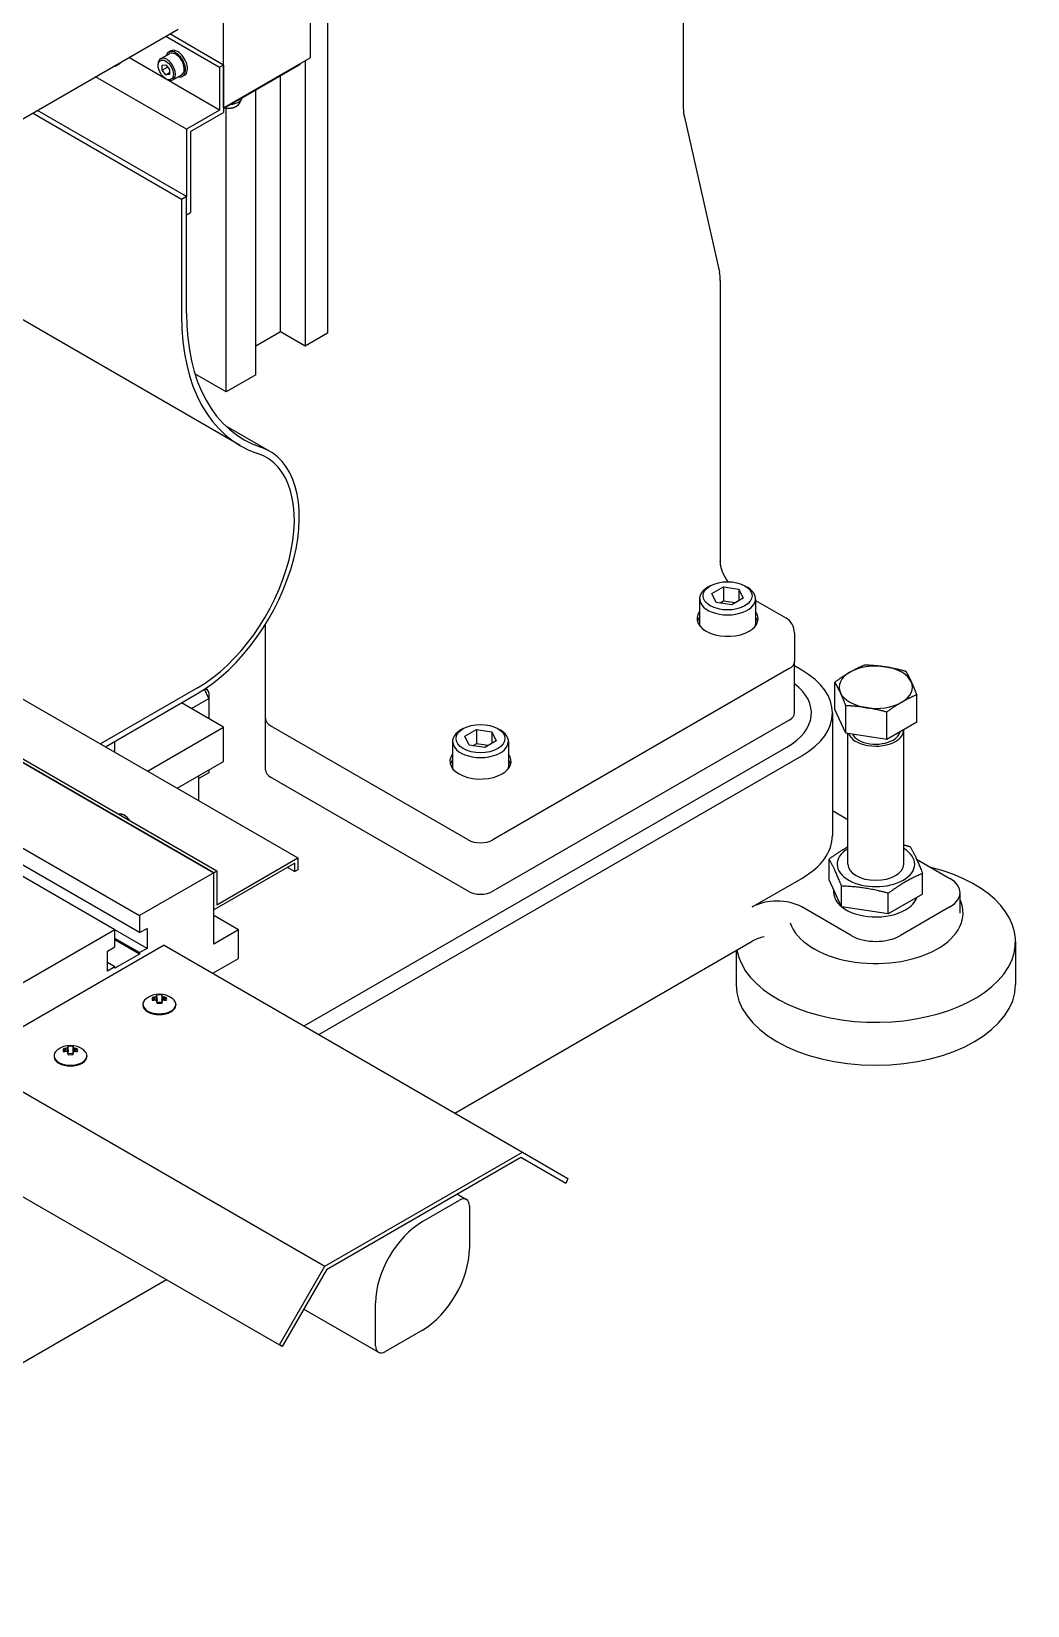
# Model space of a CAD drawing. Header units: millimetres. Extents: x 946 to 5662, y 744 to 2656.
# Drawn here: x 2514.3 to 2799.4, y 1834.4 to 2284.7 of the extents above; entities that cross this region are included whole.
import ezdxf

# ---------------------------------------------------------------- set-up
doc = ezdxf.new("R2010")
doc.units = ezdxf.units.MM
doc.header["$LTSCALE"] = 0.3
for name, color, linetype in [('Bed', 5, 'Continuous'), ('Culumn', 1, 'Continuous'), ('Head', 6, 'Continuous'), ('Suddle', 22, 'Continuous'), ('Table', 163, 'Continuous')]:
    doc.layers.add(name, color=color, linetype=linetype)

msp = doc.modelspace()

# ---------------------------------------------------------------- linework, layer by layer
at = {"layer": 'Bed'}
for p, q in [((2591.23, 2275.49), (2591.23, 2275.32)), ((2557.28, 2236.64), (2514.6, 2261.29)), ((2558.7, 2237.46), (2516.01, 2262.11)), ((2558.7, 2237.46), (2557.28, 2236.64)), ((2557.28, 2236.64), (2557.28, 2203.3)), ((2558.7, 2204.12), (2558.7, 2237.46)), ((2574.07, 2166.2), (2461.98, 2230.92)), ((2585.57, 2198.73), (2578.5, 2194.65)), ((2582.46, 2164.61), (2569.82, 2171.9)), ((2708.61, 2126.07), (2707.9, 2125.66)), ((2709.09, 2123.9), (2712.36, 2125.78)), ((2712.36, 2125.78), (2716.82, 2125.09)), ((2712.36, 2125.78), (2712.36, 2121.7)), ((2718.51, 2126.07), (2719.21, 2125.66)), ((2705.56, 2122.39), (2705.56, 2115.04)), ((2710.29, 2121.32), (2709.09, 2123.9)), ((2714.75, 2120.63), (2710.29, 2121.32)), ((2712.36, 2121.7), (2711.4, 2121.15)), ((2715.71, 2121.18), (2712.36, 2121.7)), ((2718.02, 2122.52), (2714.75, 2120.63)), ((2716.82, 2125.09), (2716.82, 2121.83)), ((2716.82, 2125.09), (2718.02, 2122.52)), ((2721.56, 2122.39), (2721.56, 2115.04)), ((2734.77, 2101.98), (2732.7, 2103.18)), ((2744.27, 2090.73), (2744.27, 2098.54)), ((2561.85, 2096.9), (2534.05, 2080.85)), ((2535.47, 2080.04), (2561.85, 2095.27)), ((2564.02, 2096.61), (2564.68, 2096.3)), ((2564.68, 2096.3), (2564.22, 2096.75)), ((2767.69, 2087.1), (2767.69, 2094.91)), ((2743.56, 2089.73), (2743.56, 2054.62)), ((2747.41, 2083.97), (2744.27, 2090.73)), ((2747.41, 2083.97), (2747.41, 2091.78)), ((2759.12, 2082.15), (2759.12, 2089.96)), ((2637.9, 2085.24), (2637.19, 2084.83)), ((2638.38, 2083.07), (2641.65, 2084.96)), ((2641.65, 2084.96), (2646.11, 2084.27)), ((2641.65, 2084.96), (2641.65, 2080.88)), ((2647.79, 2085.24), (2648.5, 2084.83)), ((2767.69, 2087.1), (2759.12, 2082.15)), ((2535.51, 2080.02), (2538.19, 2081.57)), ((2538.19, 2081.57), (2538.16, 2081.59)), ((2634.84, 2081.57), (2634.84, 2074.22)), ((2639.58, 2080.5), (2638.38, 2083.07)), ((2644.04, 2079.81), (2639.58, 2080.5)), ((2641.65, 2080.88), (2640.69, 2080.33)), ((2645, 2080.36), (2641.65, 2080.88)), ((2647.31, 2081.69), (2644.04, 2079.81)), ((2646.11, 2084.27), (2646.11, 2081)), ((2646.11, 2084.27), (2647.31, 2081.69)), ((2650.84, 2081.57), (2650.84, 2074.22)), ((2759.12, 2082.15), (2747.41, 2083.97)), ((2747.98, 2046.46), (2747.98, 2083.88)), ((2763.98, 2046.46), (2763.98, 2084.83)), ((2592.36, 2000.16), (2730.53, 2079.93)), ((2596.6, 1997.71), (2734.77, 2077.48)), ((2743.56, 2061.8), (2747.98, 2059.24)), ((2742.6, 2042), (2742.6, 2047.92)), ((2767.66, 2047.88), (2777.2, 2042.38)), ((2720.63, 2034.21), (2734.77, 2042.38)), ((2746.18, 2034.27), (2742.6, 2042)), ((2746.18, 2034.27), (2746.18, 2040.2)), ((2769.37, 2037.86), (2769.37, 2043.8)), ((2743.98, 2038.29), (2743.98, 2039.01)), ((2759.57, 2032.2), (2759.57, 2038.14)), ((2769.37, 2037.86), (2759.57, 2032.2)), ((2780.12, 2032.46), (2780.12, 2038.29)), ((2748.91, 2026.05), (2734.77, 2034.21)), ((2759.57, 2032.2), (2746.18, 2034.27)), ((2777.2, 2034.21), (2763.05, 2026.05)), ((2635.49, 1975.26), (2720.63, 2024.41)), ((2795.98, 2024.3), (2795.98, 2012.05)), ((2715.98, 2021.73), (2715.98, 2012.05)), ((2391.45, 1834.36), (2552.92, 1927.59))]:
    msp.add_line(p, q, dxfattribs=at)
for centre, major_axis, start_param, end_param in [((2614.59, 2236.39), (40.52, 70.19), 2.356194, 3.25797), ((2614.59, 2236.39), (39.52, 68.46), 2.356194, 3.25797), ((2561.85, 2128.92), (20.6, 35.69), 3.926991, 6.399563), ((2561.85, 2128.92), (19.6, 33.96), 3.926991, 6.399563), ((2713.56, 2122.39), (8, 0), 2.356194, 7.068583), ((2713.56, 2123.21), (7, 0), 2.356194490192521, 8.639379797372108), ((2713.56, 2115.04), (8, 0), 3.141593, 3.242582), ((2713.56, 2115.04), (8, 0), 6.182196, 6.283185), ((2727.7, 2104.43), (5, 0), 5.497787, 6.283185), ((2727.7, 2104.43), (5, 0), 5.497787, 6.283185), ((2755.98, 2097.08), (10.5, 0), 1.308997, 2.356194), ((2755.98, 2097.08), (10.5, 0), 0.261799, 1.308997), ((2713.56, 2089.73), (30, 0), 5.497787, 7.068583), ((2755.98, 2097.08), (10.5, 0), 2.356194, 3.403392), ((2755.98, 2097.08), (10.5, 0), 5.497787, 6.544985), ((2713.56, 2089.73), (24, 0), 5.497787, 6.930694), ((2755.98, 2097.08), (10.5, 0), 3.403392, 4.45059), ((2727.7, 2089.73), (5, 0), 5.497787, 6.283185), ((2755.98, 2097.08), (10.5, 0), 4.45059, 5.497787), ((2642.84, 2082.38), (7, 0), 2.356194490192513, 8.639379797372099), ((2755.98, 2084.83), (8, 0), 5.497787, 6.310543), ((2642.84, 2081.57), (8, 0), 2.356194, 7.068583), ((2755.98, 2084.83), (8, 0), 3.356363, 5.497787), ((2755.98, 2084.83), (7, 0), 3.431648, 5.497787), ((2755.98, 2084.83), (7, 0), 5.497787, 6.164733), ((2642.84, 2074.22), (8, 0), 3.141593, 3.242582), ((2642.84, 2074.22), (8, 0), 6.182196, 6.283185), ((2713.56, 2054.62), (30, 0), 5.497787, 6.283185), ((2756.02, 2046.44), (11.11, 0), 2.379159, 7.054358), ((2755.98, 2024.3), (40, 0), 3.247252, 7.448785), ((2755.98, 2046.46), (8, 0), 3.141593, 6.283185), ((2770.12, 2038.29), (10, 0), 5.497787, 7.068583), ((2727.7, 2030.13), (10, 0), 0.785398, 2.356194), ((2755.98, 2032.46), (25, 0), 3.337967, 6.545912), ((2755.98, 2038.29), (12, 0), 3.141593, 3.75449), ((2755.98, 2038.29), (12, 0), 5.497787, 6.083473), ((2755.98, 2038.29), (12, 0), 3.762293, 5.497787), ((2727.7, 2020.33), (10, 0), 1.943079, 2.356194), ((2755.98, 2030.13), (10, 0), 3.926991, 5.497787), ((2755.98, 2012.05), (40, 0), 3.141593, 6.283185)]:
    msp.add_ellipse(centre, major_axis=major_axis, ratio=0.57735, start_param=start_param, end_param=end_param, dxfattribs=at)
for points, weights in [([(2748.56, 2101.37), (2750.55, 2102.52), (2752.84, 2103.49)], [1, 1.0648829546, 1.0525599143]), ([(2752.84, 2103.49), (2755.98, 2103.36), (2758.7, 2102.94)], [1.0525599143, 1.0648829546, 1]), ([(2758.7, 2102.94), (2761.42, 2102.52), (2764.56, 2101.68)], [1, 1.0648829546, 1.0525599143]), ([(2744.27, 2098.54), (2746.57, 2100.22), (2748.56, 2101.37)], [1.0525599143, 1.0648829546, 1]), ([(2745.84, 2095.51), (2745.11, 2097.08), (2744.27, 2098.54)], [1, 1.0648829546, 1.0525599143]), ([(2764.56, 2101.68), (2765.4, 2100.22), (2766.12, 2098.65)], [1.0525599143, 1.0648829546, 1]), ([(2766.12, 2098.65), (2766.85, 2097.08), (2767.69, 2094.91)], [1, 1.0648829546, 1.0525599143]), ([(2747.41, 2091.78), (2746.57, 2093.94), (2745.84, 2095.51)], [1.0525599143, 1.0648829546, 1]), ([(2767.69, 2094.91), (2765.4, 2093.94), (2763.41, 2092.79)], [1.0525599143, 1.0648829546, 1]), ([(2753.26, 2091.23), (2750.55, 2091.65), (2747.41, 2091.78)], [1, 1.0648829546, 1.0525599143]), ([(2759.12, 2089.96), (2755.98, 2090.8), (2753.26, 2091.23)], [1.0525599143, 1.0648829546, 1]), ([(2763.41, 2092.79), (2761.42, 2091.65), (2759.12, 2089.96)], [1, 1.0648829546, 1.0525599143]), ([(2742.6, 2047.92), (2745.48, 2050.03), (2747.98, 2051.43)], [1.15811434839, 1.25651181896, 1.24602491668]), ([(2763.98, 2051.97), (2764.85, 2051.76), (2765.78, 2051.51)], [1.19828566222, 1.18187508335, 1.16010290455]), ([(2765.78, 2051.51), (2767.58, 2048.41), (2769.37, 2043.8)], [1.16039809651, 1.341650574, 1.1622566852]), ([(2746.18, 2040.2), (2744.39, 2044.81), (2742.6, 2047.92)], [1.16010290455, 1.33784304892, 1.15825961172]), ([(2759.57, 2038.14), (2752.89, 2039.93), (2746.18, 2040.2)], [1.1622566852, 1.341650574, 1.16039809651]), ([(2769.37, 2043.8), (2764.47, 2041.73), (2759.57, 2038.14)], [1.16240664476, 1.34357074923, 1.16240664476])]:
    msp.add_rational_spline(points, weights, degree=2, dxfattribs=at)
at = {"layer": 'Culumn'}
for p, q in [((2700.88, 2524.52), (2700.88, 2262.8)), ((2599, 2474.3), (2599, 2198.33)), ((2592.64, 2276.3), (2592.64, 2194.65)), ((2701.2, 2260.13), (2711.21, 2215.82)), ((2711.48, 2213.46), (2711.48, 2133.01)), ((2592.64, 2194.65), (2585.57, 2198.73)), ((2599, 2198.33), (2592.64, 2194.65)), ((2721.56, 2121.91), (2730.2, 2116.92)), ((2581.28, 2088.1), (2581.28, 2115.05)), ((2732.7, 2112.59), (2732.7, 2104.43)), ((2732.7, 2089.73), (2732.7, 2104.43)), ((2731.23, 2102.39), (2646.38, 2053.4)), ((2731.23, 2102.39), (2646.38, 2053.4)), ((2581.28, 2073.4), (2581.28, 2088.1)), ((2639.31, 2053.4), (2582.74, 2086.06)), ((2639.31, 2053.4), (2582.74, 2086.06)), ((2731.23, 2087.69), (2646.38, 2038.7)), ((2639.31, 2038.7), (2582.74, 2071.36))]:
    msp.add_line(p, q, dxfattribs=at)
for centre, radius, start, end in [((2713.17, 2262.95), 12.3, 180.6935, 193.2777), ((2700.75, 2213.41), 10.73, 0.2406, 12.9542), ((2727.7, 2112.59), 5, 360, 60)]:
    msp.add_arc(centre, radius, start, end, dxfattribs=at)
for centre, major_axis, start_param, end_param in [((2713.56, 2116.68), (8.75, 0), 2.724537, 5.497787), ((2713.56, 2115.04), (8.75, 0), 2.724537, 2.979256), ((2713.56, 2116.68), (8.75, 0), 5.497787, 6.700241), ((2713.56, 2115.04), (8.75, 0), 0.162336, 0.417055), ((2586.28, 2088.1), (5, 0), 3.141593, 3.926991), ((2586.28, 2088.1), (5, 0), 3.141593, 3.926991), ((2642.84, 2075.85), (8.75, 0), 2.724537, 5.497787), ((2642.84, 2074.22), (8.75, 0), 2.724537, 2.979256), ((2642.84, 2075.85), (8.75, 0), 5.497787, 6.700241), ((2642.84, 2074.22), (8.75, 0), 0.162336, 0.417055), ((2586.28, 2073.4), (5, 0), 3.141593, 3.926991), ((2642.84, 2055.44), (5, 0), 3.926991, 5.497787), ((2642.84, 2055.44), (5, 0), 3.926991, 5.497787), ((2642.84, 2040.74), (5, 0), 3.926991, 5.497787)]:
    msp.add_ellipse(centre, major_axis=major_axis, ratio=0.57735, start_param=start_param, end_param=end_param, dxfattribs=at)
msp.add_open_spline([(2713.74, 2127.25), (2713.67, 2127.34), (2713.58, 2127.46), (2713.49, 2127.59), (2713.41, 2127.71), (2713.32, 2127.84), (2713.23, 2127.97), (2713.15, 2128.11), (2713.06, 2128.24), (2712.98, 2128.38), (2712.9, 2128.52), (2712.82, 2128.66), (2712.74, 2128.8), (2712.66, 2128.94), (2712.59, 2129.08), (2712.52, 2129.22), (2712.45, 2129.36), (2712.38, 2129.51), (2712.32, 2129.65), (2712.25, 2129.79), (2712.19, 2129.93), (2712.14, 2130.08), (2712.08, 2130.22), (2712.03, 2130.36), (2711.98, 2130.5), (2711.93, 2130.64), (2711.88, 2130.78), (2711.84, 2130.92), (2711.8, 2131.05), (2711.76, 2131.18), (2711.73, 2131.3), (2711.7, 2131.43), (2711.67, 2131.55), (2711.64, 2131.68), (2711.62, 2131.8), (2711.59, 2131.91), (2711.57, 2132.03), (2711.55, 2132.14), (2711.54, 2132.25), (2711.53, 2132.36), (2711.51, 2132.46), (2711.5, 2132.56), (2711.5, 2132.66), (2711.49, 2132.75), (2711.49, 2132.84), (2711.49, 2132.92), (2711.48, 2133.01)], degree=1, knots=[2.135782, 2.135782, 2.153107, 2.174839, 2.196572, 2.218304, 2.240036, 2.262579, 2.285122, 2.307665, 2.330209, 2.352752, 2.375295, 2.397838, 2.420381, 2.442924, 2.465467, 2.48801, 2.510525, 2.53304, 2.555555, 2.57807, 2.600585, 2.6231, 2.645615, 2.66813, 2.690645, 2.71316, 2.735675, 2.757281, 2.778887, 2.800492, 2.822098, 2.843704, 2.86531, 2.886916, 2.908521, 2.930127, 2.951733, 2.973339, 2.994371, 3.015402, 3.036434, 3.057466, 3.078497, 3.099529, 3.120561, 3.141593, 3.141593], dxfattribs=at)
at = {"layer": 'Head'}
for p, q in [((2594.05, 2391.43), (2594.05, 2277.12)), ((2569.31, 2262.83), (2569.31, 2377.14)), ((2416.99, 2204.94), (2556.29, 2285.36)), ((2552.76, 2283.32), (2568.17, 2274.42)), ((2569.31, 2275.08), (2553.89, 2283.98)), ((2553.59, 2278.79), (2554.15, 2279.11)), ((2538.97, 2275.12), (2539.25, 2275.28)), ((2568.17, 2262.18), (2542.15, 2277.2)), ((2550.57, 2274.95), (2550.57, 2275.28)), ((2551.29, 2276.88), (2553.84, 2278.35)), ((2551.7, 2275.01), (2552.76, 2275.1)), ((2551.7, 2273.59), (2551.7, 2275.01)), ((2551.7, 2273.59), (2553.25, 2274.49)), ((2552.76, 2275.1), (2553.82, 2273.78)), ((2569.31, 2275.08), (2568.17, 2274.42)), ((2568.17, 2274.42), (2568.17, 2262.18)), ((2569.31, 2262.83), (2594.05, 2277.12)), ((2569.31, 2275.08), (2569.31, 2261.52)), ((2573.55, 2265.12), (2591.23, 2275.32)), ((2558.7, 2256.71), (2532.68, 2271.73)), ((2552.76, 2272.27), (2551.7, 2273.59)), ((2552.76, 2272.27), (2553.82, 2272.89)), ((2553.82, 2272.37), (2552.76, 2272.27)), ((2552.76, 2271.16), (2553.04, 2270.99)), ((2553.82, 2273.78), (2553.82, 2272.37)), ((2554.79, 2270.82), (2557.34, 2272.29)), ((2557.59, 2271.86), (2558.15, 2272.18)), ((2585.57, 2198.73), (2585.57, 2272.06)), ((2570.01, 2263.07), (2573.55, 2265.12)), ((2578.5, 2186.49), (2578.5, 2267.97)), ((2568.17, 2262.18), (2558.7, 2256.71)), ((2559.83, 2256.05), (2569.31, 2261.52)), ((2569.87, 2263.16), (2570.01, 2263.07)), ((2570.01, 2263.24), (2570.01, 2263.07)), ((2570.01, 2181.59), (2570.01, 2262.78)), ((2558.7, 2256.71), (2558.7, 2237.46)), ((2559.83, 2256.05), (2559.83, 2232.86)), ((2558.7, 2232.21), (2559.83, 2232.86)), ((2570.01, 2181.59), (2561.12, 2186.72)), ((2578.5, 2186.49), (2570.01, 2181.59))]:
    msp.add_line(p, q, dxfattribs=at)
for centre, major_axis, start_param, end_param in [((2555.59, 2275.32), (-2, 3.46), 5.497787, 6.788546), ((2555.59, 2275.32), (-1.75, 3.03), 5.497787, 6.283185), ((2556.15, 2275.65), (-2, 3.46), 5.497787, 6.283185), ((2555.59, 2275.32), (-2, 3.46), 2.636232, 5.497787), ((2556.15, 2275.65), (-2, 3.46), 3.141593, 5.497787), ((2536.78, 2276.38), (3.1, 0), 5.054218, 5.497787), ((2536.78, 2276.71), (3.5, 0), 5.080732, 5.914842), ((2553.04, 2273.85), (-1.75, 3.03), 5.497787, 7.068583), ((2552.76, 2273.69), (-1.55, 2.68), 0.785398, 7.068583), ((2553.04, 2273.85), (-1.75, 3.03), 2.356194, 5.497787), ((2555.59, 2275.32), (-1.75, 3.03), 3.141593, 5.497787), ((2570.72, 2266.1), (4, 0), 4.854286, 6.141288)]:
    msp.add_ellipse(centre, major_axis=major_axis, ratio=0.57735, start_param=start_param, end_param=end_param, dxfattribs=at)
msp.add_open_spline([(2569.42, 2262.9), (2569.52, 2262.87), (2569.64, 2262.84), (2569.77, 2262.82), (2569.89, 2262.79), (2570.02, 2262.78), (2570.14, 2262.76), (2570.27, 2262.75), (2570.39, 2262.74), (2570.52, 2262.73), (2570.64, 2262.73), (2570.77, 2262.73), (2570.89, 2262.73), (2571.02, 2262.73), (2571.14, 2262.74), (2571.27, 2262.76), (2571.39, 2262.77), (2571.51, 2262.79), (2571.64, 2262.81), (2571.76, 2262.83), (2571.88, 2262.86), (2572, 2262.89), (2572.12, 2262.93), (2572.24, 2262.97), (2572.36, 2263.01), (2572.47, 2263.05), (2572.59, 2263.1), (2572.7, 2263.15), (2572.81, 2263.21), (2572.92, 2263.27), (2573.03, 2263.33), (2573.13, 2263.4), (2573.23, 2263.47), (2573.33, 2263.55), (2573.43, 2263.63), (2573.53, 2263.72), (2573.6, 2263.8), (2573.67, 2263.88), (2573.74, 2263.96), (2573.81, 2264.05), (2573.87, 2264.14), (2573.93, 2264.24), (2573.98, 2264.34), (2574.03, 2264.44), (2574.08, 2264.55), (2574.11, 2264.63), (2574.14, 2264.73), (2574.16, 2264.82), (2574.18, 2264.91), (2574.19, 2264.95)], degree=1, knots=[5.051241, 5.051241, 5.085698, 5.128712, 5.171726, 5.214739, 5.257753, 5.300767, 5.343781, 5.386795, 5.429226, 5.471658, 5.514089, 5.55652, 5.598952, 5.641383, 5.683815, 5.726246, 5.768677, 5.81135, 5.854022, 5.896694, 5.939366, 5.982038, 6.02471, 6.067383, 6.110055, 6.152727, 6.195341, 6.237955, 6.280569, 6.323183, 6.365797, 6.408411, 6.451025, 6.493639, 6.536253, 6.570853, 6.605453, 6.640053, 6.674653, 6.709253, 6.743853, 6.778453, 6.813053, 6.847652, 6.875269, 6.902885, 6.930502, 6.958118, 6.968509, 6.968509], dxfattribs=at)
at = {"layer": 'Suddle'}
for p, q in [((2565.06, 2093.81), (2563.84, 2096.5)), ((2565.06, 2095.45), (2565.06, 2093.81)), ((2569.31, 2085.65), (2557.25, 2092.61)), ((2560.11, 2090.96), (2565.06, 2093.81)), ((2565.06, 2093.81), (2565.06, 2088.1)), ((2547.53, 2073.08), (2569.31, 2085.65)), ((2569.31, 2075.85), (2569.31, 2085.65)), ((2538.19, 2078.46), (2538.19, 2081.57)), ((2556.01, 2068.18), (2569.31, 2075.85)), ((2565.06, 2072.59), (2562.23, 2070.95)), ((2562.23, 2064.58), (2562.23, 2071.77)), ((2565.06, 2073.4), (2565.06, 2072.59))]:
    msp.add_line(p, q, dxfattribs=at)
msp.add_ellipse((2564.49, 2095.78), major_axis=(-0.407, 0.704), ratio=0.57735, start_param=3.926991, end_param=5.16305, dxfattribs=at)
at = {"layer": 'Table'}
for p, q in [((2321.82, 2203.39), (2590.52, 2048.25)), ((2566.48, 2044.01), (2297.78, 2199.14)), ((2297.78, 2199.14), (2566.48, 2044.01)), ((2298.63, 2199.63), (2567.33, 2044.5)), ((2276.56, 2186.9), (2545.26, 2031.76)), ((2538.19, 2027.68), (2269.49, 2182.81)), ((2545.26, 2026.86), (2276.56, 2182)), ((2589.67, 2046.78), (2566.48, 2033.39)), ((2566.48, 2044.01), (2567.33, 2044.5)), ((2567.33, 2034.86), (2590.52, 2048.25)), ((2567.33, 2044.5), (2567.33, 2034.86)), ((2587.55, 2045.56), (2589.67, 2044.34)), ((2589.67, 2044.34), (2589.67, 2046.78)), ((2590.52, 2044.83), (2589.67, 2044.34)), ((2590.52, 2048.25), (2590.52, 2044.83)), ((2566.48, 2044.01), (2545.26, 2031.76)), ((2566.48, 2023.6), (2566.48, 2044.01)), ((2566.48, 2033.39), (2566.48, 2044.01)), ((2545.26, 2031.76), (2545.26, 2026.86)), ((2573.55, 2027.68), (2566.48, 2031.76)), ((2538.19, 2027.68), (2509.91, 2011.35)), ((2538.19, 2022.78), (2538.19, 2027.68)), ((2547.39, 2022.37), (2538.19, 2027.68)), ((2545.26, 2026.86), (2547.39, 2028.09)), ((2547.39, 2028.09), (2547.39, 2022.37)), ((2573.55, 2027.68), (2566.48, 2023.6)), ((2573.55, 2019.51), (2573.55, 2027.68)), ((2552.34, 2023.27), (2495.77, 1990.61)), ((2536.07, 2021.55), (2538.19, 2022.78)), ((2545.26, 2021.15), (2538.19, 2025.23)), ((2545.26, 2020.74), (2538.19, 2024.82)), ((2547.39, 2022.37), (2545.26, 2021.15)), ((2552.34, 2023.27), (2654.87, 1964.07)), ((2536.07, 2015.84), (2536.07, 2021.55)), ((2538.19, 2017.06), (2536.07, 2018.29)), ((2545.26, 2020.74), (2538.19, 2016.66)), ((2545.26, 2021.15), (2545.26, 2020.74)), ((2566.19, 2015.27), (2573.55, 2019.51)), ((2538.19, 2017.06), (2536.07, 2015.84)), ((2538.19, 2016.66), (2538.19, 2017.06)), ((2549.56, 2008.44), (2549.63, 2007.54)), ((2549.96, 2008.59), (2550.06, 2007.34)), ((2550.15, 2008.78), (2550.26, 2007.47)), ((2551.69, 2008.78), (2551.58, 2007.47)), ((2551.88, 2008.59), (2551.78, 2007.34)), ((2552.28, 2008.44), (2552.21, 2007.54)), ((2546.22, 2006.36), (2546.22, 2006.12)), ((2550.15, 2007.21), (2550.2, 2006.72)), ((2551.69, 2007.21), (2551.65, 2006.72)), ((2555.62, 2006.36), (2555.62, 2006.12)), ((2495.77, 1990.61), (2598.3, 1931.41)), ((2520.77, 1991.66), (2520.77, 1991.43)), ((2524.1, 1993.74), (2524.18, 1992.85)), ((2524.5, 1993.9), (2524.61, 1992.64)), ((2524.7, 1994.09), (2524.8, 1992.77)), ((2524.7, 1992.51), (2524.74, 1992.03)), ((2526.23, 1994.09), (2526.13, 1992.77)), ((2526.23, 1992.51), (2526.19, 1992.03)), ((2526.43, 1993.9), (2526.32, 1992.64)), ((2526.83, 1993.74), (2526.75, 1992.85)), ((2530.17, 1991.66), (2530.17, 1991.43)), ((2482.77, 1968.09), (2585.3, 1908.9)), ((2598.3, 1931.41), (2654.87, 1964.07)), ((2654.87, 1964.07), (2667.87, 1956.57)), ((2654.4, 1962.5), (2598.77, 1930.38)), ((2667.23, 1955.09), (2654.4, 1962.5)), ((2667.87, 1956.57), (2667.23, 1955.09)), ((2626.23, 1944.19), (2636.83, 1950.32)), ((2636.24, 1952.01), (2638.83, 1950.51)), ((2639.66, 1948.68), (2639.66, 1936.44)), ((2585.3, 1908.9), (2598.3, 1931.41)), ((2598.77, 1930.38), (2586.1, 1908.44)), ((2592.29, 1919.16), (2613.62, 1906.84)), ((2612.79, 1908.67), (2612.79, 1920.92)), ((2626.23, 1913.17), (2615.62, 1907.04)), ((2586.1, 1908.44), (2585.3, 1908.9))]:
    msp.add_line(p, q, dxfattribs=at)
for centre in [(2550.92, 2003.18), (2525.47, 1988.49)]:
    msp.add_arc(centre, 6.1, 51.3259, 128.6741, dxfattribs=at)
for centre, major_axis, ratio, start_param, end_param in [((2550.92, 2003.37), (-6.09, -0.18), 0.855892, 4.91271, 5.014908), ((2550.62, 2003.5), (4.41, 4.16), 0.791623, 1.050247, 1.124274), ((2550.28, 2003.3), (1.09, 5.96), 0.396692, 0.480945, 0.554972), ((2550.56, 2003.17), (-0.31, 6.08), 0.053769, 0.287491, 0.389688), ((2550.92, 2007.86), (2.1, 0), 0.57735, 1.206323, 1.93527), ((2551.28, 2003.17), (0.31, 6.08), 0.053769, 5.893497, 5.995695), ((2551.56, 2003.3), (-1.09, 5.96), 0.396692, 5.728213, 5.802241), ((2551.22, 2003.5), (-4.41, 4.16), 0.791623, 5.158911, 5.232938), ((2550.93, 2003.37), (-6.09, 0.18), 0.855892, 4.40987, 4.512068), ((2550.92, 2006.36), (4.7, 0), 0.57735, 2.516701, 6.908077), ((2550.92, 2006.12), (4.7, 0), 0.57735, 3.141593, 6.283185), ((2550.92, 2007.86), (2.1, 0), 0.57735, 2.777119, 3.506066), ((2550.92, 2002.95), (6.09, -0.14), 0.772673, 1.813901, 1.916099), ((2550.62, 2002.76), (-4.96, 3.48), 0.682912, 5.279695, 5.353722), ((2550.28, 2002.96), (-2.02, 5.71), 0.287981, 5.445224, 5.519251), ((2550.56, 2003.16), (-0.41, 6.08), 0.029449, 0.838922, 0.941119), ((2550.92, 2007.86), (2.1, 0), 0.57735, 4.347915, 5.076863), ((2550.92, 2006.3), (1.15, 0), 0.57735, 0.876771, 2.264821), ((2551.28, 2003.16), (0.41, 6.08), 0.029449, 5.342066, 5.444264), ((2551.56, 2002.96), (2.02, 5.71), 0.287981, 0.763934, 0.837961), ((2551.22, 2002.76), (4.96, 3.48), 0.682912, 0.929463, 1.00349), ((2550.93, 2002.95), (6.09, 0.14), 0.772673, 1.225494, 1.327691), ((2550.92, 2007.86), (2.1, 0), 0.57735, 5.918712, 6.647659), ((2525.47, 1991.66), (4.7, 0), 0.57735, 2.516701, 6.908077), ((2525.47, 1991.43), (4.7, 0), 0.57735, 3.141593, 6.283185), ((2525.47, 1993.16), (2.1, 0), 0.57735, 2.777119, 3.506066), ((2525.46, 1988.67), (-6.09, -0.18), 0.855892, 4.91271, 5.014908), ((2525.46, 1988.26), (6.09, -0.14), 0.772673, 1.813901, 1.916099), ((2525.17, 1988.8), (4.41, 4.16), 0.791623, 1.050247, 1.124274), ((2525.17, 1988.06), (-4.96, 3.48), 0.682912, 5.279695, 5.353722), ((2524.82, 1988.6), (1.09, 5.96), 0.396692, 0.480945, 0.554972), ((2524.82, 1988.26), (-2.02, 5.71), 0.287981, 5.445224, 5.519251), ((2525.1, 1988.47), (-0.31, 6.08), 0.053769, 0.287491, 0.389688), ((2525.1, 1988.46), (-0.41, 6.08), 0.029449, 0.838922, 0.941119), ((2525.47, 1993.16), (2.1, 0), 0.57735, 1.206323, 1.93527), ((2525.47, 1993.16), (2.1, 0), 0.57735, 4.347915, 5.076863), ((2525.47, 1991.6), (1.15, 0), 0.57735, 0.876771, 2.264821), ((2525.83, 1988.47), (0.31, 6.08), 0.053769, 5.893497, 5.995695), ((2525.83, 1988.46), (0.41, 6.08), 0.029449, 5.342066, 5.444264), ((2526.11, 1988.6), (-1.09, 5.96), 0.396692, 5.728213, 5.802241), ((2526.11, 1988.26), (2.02, 5.71), 0.287981, 0.763934, 0.837961), ((2525.76, 1988.8), (-4.41, 4.16), 0.791623, 5.158911, 5.232938), ((2525.76, 1988.06), (4.96, 3.48), 0.682912, 0.929463, 1.00349), ((2525.47, 1988.67), (-6.09, 0.18), 0.855892, 4.40987, 4.512068), ((2525.47, 1988.26), (6.09, 0.14), 0.772673, 1.225494, 1.327691), ((2525.47, 1993.16), (2.1, 0), 0.57735, 5.918712, 6.647659), ((2636.83, 1947.05), (2, 3.46), 0.57735, 5.497787, 7.068583), ((2626.23, 1928.68), (9.5, 16.45), 0.57735, 0.785398, 2.356194), ((2626.23, 1928.68), (9.5, 16.45), 0.57735, 3.926991, 5.497787), ((2615.62, 1910.31), (2, 3.46), 0.57735, 2.356194, 3.926991)]:
    msp.add_ellipse(centre, major_axis=major_axis, ratio=ratio, start_param=start_param, end_param=end_param, dxfattribs=at)
msp.add_open_spline([(2542.47, 2058.85), (2542.44, 2058.91), (2542.37, 2059.01), (2542.3, 2059.11), (2542.23, 2059.22), (2542.15, 2059.32), (2542.07, 2059.41), (2541.99, 2059.51), (2541.91, 2059.6), (2541.83, 2059.7), (2541.74, 2059.78), (2541.65, 2059.87), (2541.56, 2059.95), (2541.46, 2060.03), (2541.37, 2060.11), (2541.27, 2060.19), (2541.17, 2060.26), (2541.06, 2060.33), (2540.96, 2060.39), (2540.85, 2060.45), (2540.74, 2060.51), (2540.62, 2060.56), (2540.5, 2060.61), (2540.38, 2060.65), (2540.26, 2060.69), (2540.16, 2060.71), (2540.05, 2060.74), (2539.94, 2060.76), (2539.84, 2060.77), (2539.73, 2060.78), (2539.61, 2060.78), (2539.5, 2060.78), (2539.39, 2060.77), (2539.27, 2060.76), (2539.19, 2060.74)], degree=1, knots=[7.104297, 7.104297, 7.127317, 7.169748, 7.212179, 7.254611, 7.297042, 7.339474, 7.382146, 7.424818, 7.46749, 7.510162, 7.552835, 7.595507, 7.638179, 7.680851, 7.723523, 7.766137, 7.808751, 7.851365, 7.893979, 7.936593, 7.979207, 8.021821, 8.064435, 8.107049, 8.141649, 8.176249, 8.210849, 8.245449, 8.280049, 8.314649, 8.349249, 8.383849, 8.418449, 8.44176, 8.44176], dxfattribs=at)
for points, weights in [([(2550.26, 2007.47), (2550.23, 2008.06), (2550.17, 2008.99)], [1.06841974369, 1.11813043372, 1.11784273187]), ([(2551.67, 2008.99), (2551.62, 2008.06), (2551.58, 2007.47)], [1.11784273187, 1.11813043372, 1.06841974369]), ([(2548.96, 2008.29), (2549.22, 2007.86), (2549.42, 2007.53)], [1.11784273187, 1.11801708998, 1.09982796514]), ([(2550.17, 2007), (2550.21, 2007.2), (2550.26, 2007.47)], [1.0662002695, 1.11251768793, 1.14183992072]), ([(2551.58, 2007.47), (2551.63, 2007.2), (2551.67, 2007)], [1.14183992072, 1.11251768793, 1.0662002695]), ([(2552.42, 2007.53), (2552.63, 2007.86), (2552.88, 2008.29)], [1.09982796514, 1.11801708998, 1.11784273187]), ([(2523.5, 1993.6), (2523.76, 1993.16), (2523.96, 1992.83)], [1.11784273187, 1.11801708998, 1.09982796514]), ([(2524.71, 1992.3), (2524.76, 1992.5), (2524.8, 1992.77)], [1.0662002695, 1.11251768793, 1.14183992072]), ([(2524.8, 1992.77), (2524.77, 1993.37), (2524.72, 1994.3)], [1.06841974369, 1.11813043372, 1.11784273187]), ([(2526.21, 1994.3), (2526.16, 1993.37), (2526.13, 1992.77)], [1.11784273187, 1.11813043372, 1.06841974369]), ([(2526.13, 1992.77), (2526.17, 1992.5), (2526.22, 1992.3)], [1.14183992072, 1.11251768793, 1.0662002695]), ([(2526.97, 1992.83), (2527.17, 1993.16), (2527.43, 1993.6)], [1.09982796514, 1.11801708998, 1.11784273187])]:
    msp.add_rational_spline(points, weights, degree=2, dxfattribs=at)

doc.saveas('drawing.dxf')
